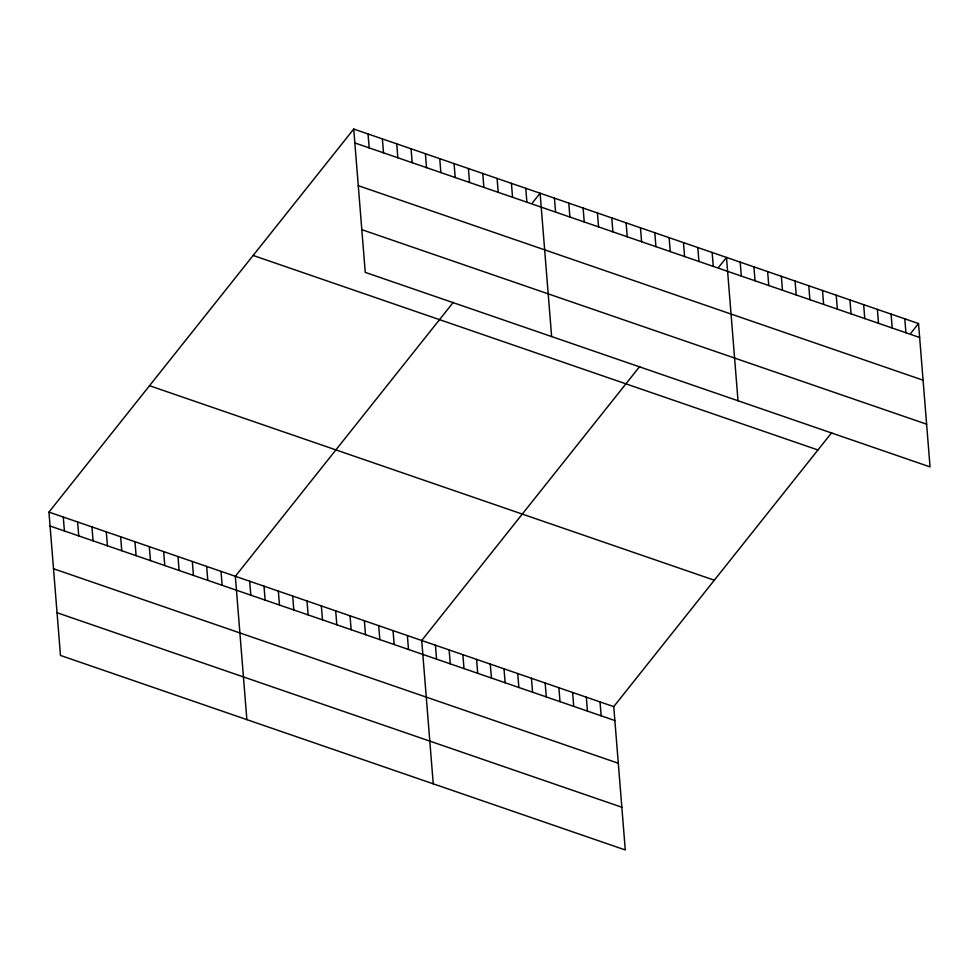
<?xml version="1.0" encoding="UTF-8"?>
<svg xmlns="http://www.w3.org/2000/svg" width="979" height="979" viewBox="0 0 979 979"><rect width="100%" height="100%" fill="white"/><g stroke="black" fill="none" stroke-linecap="round" stroke-linejoin="round"><path stroke-width="1.47" d="M831.697 432.681L613.747 706.63L625.275 849.956L60.478 655.44L48.95 512.103L353.725 129.044L918.522 323.559L930.05 466.897L365.253 272.37L353.725 129.044M453.277 302.352L235.339 576.301L246.867 719.626M532.368 202.959L540.102 193.23L551.63 336.568M639.666 366.55L421.716 640.486L433.244 783.824M718.745 267.145L726.491 257.428L738.019 400.754M910.776 333.288L918.522 323.559M354.839 142.958L919.636 337.474M358.277 185.667L923.075 380.182M361.814 229.661L926.611 424.188M253.145 255.458L817.942 449.973M149.518 385.702L714.327 580.217M48.95 512.103L613.747 706.63M50.064 526.029L614.873 720.544M53.502 568.738L618.3 763.253M57.051 612.732L621.849 807.247M904.804 318.836L905.918 332.75M891.086 314.112L892.199 328.026M877.368 309.388L878.493 323.303M863.649 304.665L864.775 318.579M849.931 299.941L851.057 313.855M836.213 295.217L837.339 309.131M822.507 290.494L823.62 304.408M808.789 285.77L809.902 299.684M795.07 281.046L796.184 294.96M781.352 276.323L782.478 290.237M767.634 271.599L768.76 285.513M753.916 266.875L755.042 280.789M740.197 262.152L741.323 276.066M712.149 252.484L713.263 266.398M697.807 247.552L698.933 261.466M683.477 242.608L684.59 256.522M669.134 237.677L670.26 251.591M654.804 232.733L655.918 246.647M640.462 227.801L641.588 241.715M626.132 222.857L627.245 236.771M611.789 217.925L612.903 231.839M597.447 212.981L598.573 226.895M583.117 208.05L584.23 221.964M568.775 203.106L569.9 217.02M600.029 701.906L601.155 715.82M554.444 198.174L555.558 212.088M586.311 697.183L587.437 711.097M572.605 692.459L573.718 706.373M525.76 188.298L526.886 202.212M558.887 687.735L560 701.649M511.43 183.354L512.543 197.268M545.168 683.012L546.282 696.926M497.087 178.423L498.213 192.337M531.45 678.288L532.564 692.202M482.757 173.479L483.871 187.393M517.732 673.564L518.858 687.478M468.415 168.547L469.541 182.461M504.014 668.841L505.14 682.755M454.085 163.603L455.198 177.517M490.295 664.117L491.421 678.031M439.742 158.671L440.856 172.585M476.589 659.393L477.703 673.307M425.4 153.727L426.526 167.642M462.871 654.657L463.985 668.584M411.07 148.796L412.183 162.71M449.153 649.934L450.267 663.86M396.728 143.852L397.853 157.766M435.435 645.21L436.548 659.136M382.397 138.92L383.511 152.834M368.055 133.976L369.181 147.89M407.374 635.555L408.5 649.469M393.044 630.611L394.158 644.537M378.702 625.679L379.828 639.593M364.372 620.735L365.485 634.661M350.029 615.803L351.155 629.717M335.699 610.859L336.813 624.786M321.357 605.928L322.483 619.842M307.014 600.984L308.14 614.91M292.684 596.052L293.798 609.966M278.342 591.108L279.468 605.034M264.012 586.176L265.125 600.09M249.669 581.232L250.795 595.159M220.997 571.357L222.111 585.283M206.655 566.425L207.781 580.339M192.325 561.481L193.438 575.407M177.982 556.549L179.108 570.463M163.652 551.605L164.766 565.532M149.31 546.674L150.436 560.588M134.967 541.73L136.093 555.656M120.637 536.798L121.751 550.712M106.295 531.854L107.421 545.78M91.965 526.922L93.078 540.836M77.622 521.978L78.748 535.905M63.292 517.047L64.406 530.961"/></g></svg>
